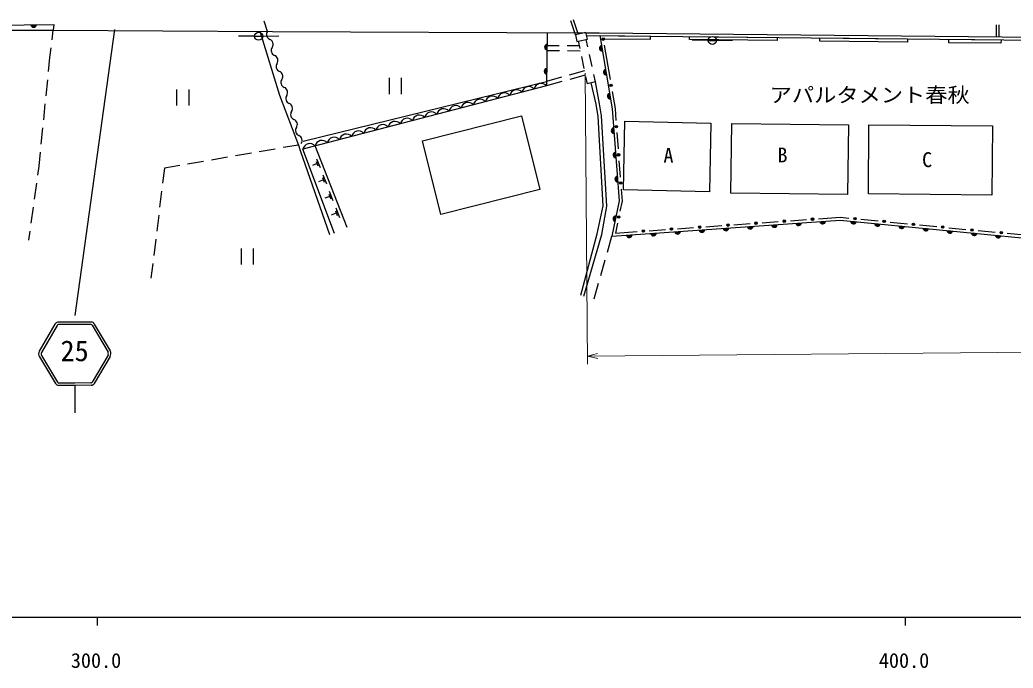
# Model space of a CAD drawing. Units: millimetres, scale not verified. Extents: x 40000 to 680000, y 20000 to 380000.
# Drawn here: x 358418 to 481344, y 198715 to 278881 of the extents above; entities that cross this region are included whole.
import ezdxf
from ezdxf.enums import TextEntityAlignment as Align

# ---------------------------------------------------------------- set-up
doc = ezdxf.new("R2010")
doc.units = ezdxf.units.MM
doc.header["$LTSCALE"] = 1000
for name, color, linetype, lineweight in [('M-BGD', 7, 'Continuous', 25), ('M-STR-HTXT', 7, 'Continuous', 13), ('M-STR-STRC', 7, 'Continuous', 25), ('M-TTL-BAND', 7, 'Continuous', 25)]:
    doc.layers.add(name, color=color, linetype=linetype, lineweight=lineweight)
doc.styles.add('ＭＳ ゴシック', font='')
doc.styles.get('ＭＳ ゴシック').set_extended_font_data('MS Gothic')

msp = doc.modelspace()

# ---------------------------------------------------------------- linework, layer by layer
at = {"layer": 'M-BGD'}
for p, q in [((362639, 278297), (362559, 277596)), ((389045, 277464), (388660, 278702)), ((427164, 277033), (426605, 278753)), ((427503, 277160), (426945, 278881)), ((479246, 278266), (479243, 276774)), ((479579, 278263), (479575, 276771)), ((362412, 276402), (362559, 277596)), ((387473, 276859), (385473, 276875)), ((387473, 276855), (388473, 276855)), ((388473, 276864), (390472, 276896)), ((423695, 277316), (423575, 270710)), ((428470, 277295), (430114, 277288)), ((428548, 276947), (486206, 276343)), ((430114, 277288), (486219, 276701)), ((362142, 274217), (362289, 275410)), ((425155, 275677), (423665, 275685)), ((427644, 275664), (426155, 275672)), ((427525, 276242), (427715, 275324)), ((428699, 275559), (428502, 276461)), ((430746, 275760), (431466, 271518)), ((443611, 276341), (441611, 276357)), ((443611, 276337), (444611, 276337)), ((444610, 276345), (446610, 276377)), ((361967, 272480), (362142, 274217)), ((425213, 275039), (423654, 275047)), ((427772, 275025), (426213, 275034)), ((427917, 274345), (428221, 272876)), ((429233, 273117), (428913, 274582)), ((404117, 271708), (404117, 269708)), ((405617, 271708), (405617, 269708)), ((425453, 271785), (423585, 271270)), ((428286, 272566), (426417, 272051)), ((428395, 272039), (426467, 271508)), ((428424, 271896), (428614, 270978)), ((429644, 271238), (429447, 272140)), ((361667, 269495), (361867, 271485)), ((423575, 270710), (393458, 262885)), ((393493, 263863), (423585, 271270)), ((425503, 271242), (423575, 270710)), ((429644, 271238), (428614, 270978)), ((377822, 270286), (377822, 268286)), ((379322, 270286), (379322, 268286)), ((431717, 270039), (432076, 267919)), ((361366, 266510), (361566, 268500)), ((432076, 267919), (432189, 266428)), ((361066, 263525), (361266, 265515)), ((432302, 264933), (432453, 262938)), ((392897, 263407), (391007, 263079)), ((394932, 263352), (398863, 253245)), ((360791, 260793), (360966, 262530)), ((384110, 261883), (382139, 261541)), ((387066, 262396), (385095, 262054)), ((390022, 262908), (388051, 262566)), ((397365, 252473), (393458, 262885)), ((360640, 259692), (360791, 260793)), ((378198, 260858), (376308, 260530)), ((381154, 261370), (379183, 261029)), ((395210, 261110), (394635, 260887)), ((395105, 261380), (395314, 260841)), ((395144, 261705), (395563, 260628)), ((432565, 261443), (432716, 259448)), ((376308, 260530), (376083, 258693)), ((395878, 259377), (396094, 258821)), ((395918, 259713), (396351, 258600)), ((360231, 256720), (360504, 258701)), ((395986, 259099), (395393, 258868)), ((375962, 257701), (375718, 255716)), ((396777, 257052), (396164, 256814)), ((396665, 257340), (396888, 256765)), ((396706, 257687), (397153, 256537)), ((432829, 257953), (432941, 256462)), ((359823, 253748), (360095, 255729)), ((432941, 256462), (432688, 255224)), ((375597, 254723), (375353, 252738)), ((397581, 254969), (396948, 254723)), ((397466, 255266), (397696, 254672)), ((397509, 255624), (397970, 254437)), ((457264, 254288), (459950, 254477)), ((459950, 254477), (461015, 254374)), ((432387, 253755), (432133, 252517)), ((443298, 253304), (445294, 253444)), ((446790, 253550), (448785, 253690)), ((450281, 253796), (452276, 253936)), ((453773, 254042), (455768, 254182)), ((462508, 254230), (464639, 254025)), ((466132, 253881), (468262, 253676)), ((469755, 253532), (471886, 253327)), ((359536, 251656), (359687, 252757)), ((431131, 250175), (431676, 252116)), ((432133, 252517), (434820, 252706)), ((436316, 252812), (438311, 252952)), ((439807, 253058), (441802, 253198)), ((473379, 253183), (475509, 252978)), ((477002, 252834), (479133, 252629)), ((480626, 252485), (482756, 252280)), ((375232, 251745), (374988, 249760)), ((385797, 250624), (385797, 248624)), ((387297, 250624), (387297, 248624)), ((374867, 248768), (374641, 246931)), ((430319, 247287), (430860, 249213)), ((429503, 244384), (430049, 246325))]:
    msp.add_line(p, q, dxfattribs=at)
for points in [[(350756, 278184), (351599, 278185), (362639, 278297)], [(350754, 277625), (351603, 277626), (362559, 277596)], [(362559, 277596), (389688, 277461), (428337, 277296)], [(388130, 277469), (390534, 269583), (392897, 263407)], [(430175, 276930), (431711, 267874), (432571, 256486), (431676, 252116), (459945, 254108), (487091, 251493)], [(430175, 276930), (436416, 276864), (436412, 276439), (430248, 276503)], [(427824, 244841), (429884, 252429), (430618, 255884), (429969, 266952), (429742, 268446), (429114, 271104)], [(428231, 244722), (430461, 252346), (431044, 255861), (430391, 266997), (430160, 268517), (429644, 271238)], [(392897, 263407), (393115, 262710), (396747, 252352)]]:
    msp.add_lwpolyline(points, dxfattribs=at)
for points in [[(427350, 276203), (428649, 276494), (428464, 277324), (427164, 277033)], [(441275, 276813), (452147, 276700), (452143, 276321), (441271, 276435)], [(457424, 276644), (468280, 276531), (468276, 276123), (457420, 276237)], [(473403, 276477), (479845, 276410), (479841, 275992), (473399, 276059)], [(408233, 263922), (420505, 266998), (422786, 257900), (410514, 254823)], [(433304, 266341), (443942, 266107), (443755, 257616), (433117, 257850)], [(446538, 266079), (460973, 265891), (460862, 257281), (446426, 257468)], [(463503, 265918), (478805, 265777), (478726, 257209), (463425, 257350)]]:
    msp.add_lwpolyline(points, close=True, dxfattribs=at)
for centre, radius in [((387973, 276855), 500), ((430621, 276499), 150), ((430621, 276499), 120), ((430621, 276499), 100), ((444111, 276337), 500), ((431591, 270779), 150), ((431591, 270779), 120), ((431591, 270779), 100), ((432245, 265681), 150), ((432245, 265681), 120), ((432245, 265681), 100), ((432509, 262190), 150), ((432509, 262190), 120), ((432509, 262190), 100), ((432772, 258700), 150), ((432772, 258700), 120), ((432772, 258700), 100), ((432537, 254490), 150), ((432537, 254490), 120), ((432537, 254490), 100), ((442550, 253251), 150), ((442550, 253251), 120), ((442550, 253251), 100), ((446042, 253497), 150), ((446042, 253497), 120), ((446042, 253497), 100), ((449533, 253743), 150), ((449533, 253743), 120), ((449533, 253743), 100), ((453024, 253989), 150), ((453024, 253989), 120), ((453024, 253989), 100), ((456516, 254235), 150), ((456516, 254235), 120), ((456516, 254235), 100), ((461762, 254302), 150), ((461762, 254302), 120), ((461762, 254302), 100), ((465385, 253953), 150), ((465385, 253953), 120), ((465385, 253953), 100), ((469009, 253604), 150), ((469009, 253604), 120), ((469009, 253604), 100), ((472632, 253255), 150), ((472632, 253255), 120), ((472632, 253255), 100), ((435568, 252759), 150), ((435568, 252759), 120), ((435568, 252759), 100), ((439059, 253005), 150), ((439059, 253005), 120), ((439059, 253005), 100), ((476256, 252906), 150), ((476256, 252906), 120), ((476256, 252906), 100), ((479879, 252557), 150), ((479879, 252557), 120), ((479879, 252557), 100)]:
    msp.add_circle(centre, radius, dxfattribs=at)
for centre, radius, start, end in [((360119, 278325), 354, 189.37875, 351.78392), ((360119, 278325), 283, 191.60278, 349.55989), ((360119, 278325), 212, 195.34911, 345.81356), ((360119, 278325), 142, 203.06084, 338.10183), ((360119, 278325), 100, 213.3785, 327.78417), ((389588, 277088), 660, 145.26676, 248.42175), ((389102, 275859), 660, 325.26676, 68.42175), ((390187, 275107), 660, 145.26676, 248.42175), ((423716, 275512), 354, 97.7597, 260.16488), ((423716, 275512), 283, 99.98374, 257.94084), ((423716, 275512), 212, 103.73007, 254.19451), ((423716, 275512), 142, 111.4418, 246.48279), ((423716, 275512), 100, 121.75946, 236.16512), ((430495, 275369), 354, 108.42418, 270.82936), ((430495, 275369), 283, 110.64822, 268.60532), ((430495, 275369), 212, 114.39454, 264.85899), ((430495, 275369), 142, 122.10627, 257.14726), ((430495, 275369), 100, 132.42393, 246.8296), ((389702, 273879), 660, 325.26676, 68.42175), ((390787, 273126), 660, 145.26676, 248.42175), ((390301, 271898), 660, 325.26676, 68.42175), ((423662, 272512), 354, 97.7597, 260.16488), ((423662, 272512), 283, 99.98374, 257.94084), ((423662, 272512), 212, 103.73007, 254.19451), ((423662, 272512), 142, 111.4418, 246.48279), ((423662, 272512), 100, 121.75946, 236.16512), ((430997, 272411), 354, 108.42418, 270.82936), ((430997, 272411), 283, 110.64822, 268.60532), ((430997, 272411), 212, 114.39454, 264.85899), ((430997, 272411), 142, 122.10627, 257.14726), ((430997, 272411), 100, 132.42393, 246.8296), ((391387, 271145), 660, 145.26676, 248.42175), ((390901, 269917), 660, 325.26676, 68.42175), ((421406, 269779), 855, 39.105, 170.02637), ((422911, 270171), 855, 39.105, 170.02637), ((391987, 269164), 660, 145.26676, 248.42175), ((416888, 268606), 855, 39.105, 170.02637), ((418394, 268997), 855, 39.105, 170.02637), ((419900, 269388), 855, 39.105, 170.02637), ((431498, 269453), 354, 108.42418, 270.82936), ((431498, 269453), 283, 110.64822, 268.60532), ((431498, 269453), 212, 114.39454, 264.85899), ((431498, 269453), 142, 122.10627, 257.14726), ((431498, 269453), 100, 132.42393, 246.8296), ((391501, 267936), 660, 325.26676, 68.42175), ((412370, 267432), 855, 39.105, 170.02637), ((413876, 267823), 855, 39.105, 170.02637), ((415382, 268214), 855, 39.105, 170.02637), ((392586, 267184), 660, 145.26676, 248.42175), ((407853, 266258), 855, 39.105, 170.02637), ((409359, 266649), 855, 39.105, 170.02637), ((410865, 267040), 855, 39.105, 170.02637), ((392101, 265955), 660, 325.26676, 68.42175), ((393186, 265203), 660, 145.26676, 248.42175), ((401830, 264693), 855, 39.105, 170.02637), ((403335, 265084), 855, 39.105, 170.02637), ((404841, 265475), 855, 39.105, 170.02637), ((406347, 265867), 855, 39.105, 170.02637), ((392700, 263974), 660, 325.26676, 68.42175), ((397312, 263519), 855, 39.105, 170.02637), ((398818, 263910), 855, 39.105, 170.02637), ((400324, 264302), 855, 39.105, 170.02637), ((431969, 265175), 354, 103.11509, 265.52027), ((431969, 265175), 283, 105.33913, 263.29623), ((431969, 265175), 212, 109.08546, 259.54991), ((431969, 265175), 142, 116.79719, 251.83818), ((431969, 265175), 100, 127.11485, 241.52052), ((394300, 262736), 855, 39.105, 170.02637), ((395806, 263128), 855, 39.105, 170.02637), ((432195, 262184), 354, 103.11509, 265.52027), ((432195, 262184), 283, 105.33913, 263.29623), ((432195, 262184), 212, 109.08546, 259.54991), ((432195, 262184), 142, 116.79719, 251.83818), ((432195, 262184), 100, 127.11485, 241.52052), ((432421, 259192), 354, 103.11509, 265.52027), ((432421, 259192), 283, 105.33913, 263.29623), ((432421, 259192), 212, 109.08546, 259.54991), ((432421, 259192), 142, 116.79719, 251.83818), ((432421, 259192), 100, 127.11485, 241.52052), ((432177, 254290), 354, 87.22222, 249.6274), ((432177, 254290), 283, 89.44626, 247.40336), ((432177, 254290), 212, 93.19259, 243.65704), ((432177, 254290), 142, 100.90432, 235.94531), ((432177, 254290), 100, 111.22198, 225.62764), ((448799, 253377), 354, 192.82742, 355.2326), ((448799, 253377), 283, 195.05146, 353.00856), ((448799, 253377), 212, 198.79778, 349.26223), ((448799, 253377), 142, 206.50951, 341.5505), ((448799, 253377), 100, 216.82718, 331.23284), ((451792, 253588), 354, 192.82742, 355.2326), ((451792, 253588), 283, 195.05146, 353.00856), ((451792, 253588), 212, 198.79778, 349.26223), ((451792, 253588), 142, 206.50951, 341.5505), ((451792, 253588), 100, 216.82718, 331.23284), ((454785, 253799), 354, 192.82742, 355.2326), ((454785, 253799), 283, 195.05146, 353.00856), ((454785, 253799), 212, 198.79778, 349.26223), ((454785, 253799), 142, 206.50951, 341.5505), ((454785, 253799), 100, 216.82718, 331.23284), ((457777, 254010), 354, 192.82742, 355.2326), ((457777, 254010), 283, 195.05146, 353.00856), ((457777, 254010), 212, 198.79778, 349.26223), ((457777, 254010), 142, 206.50951, 341.5505), ((457777, 254010), 100, 216.82718, 331.23284), ((461579, 254005), 354, 183.29591, 345.70109), ((461579, 254005), 283, 185.51995, 343.47705), ((461579, 254005), 212, 189.26628, 339.73073), ((461579, 254005), 142, 196.97801, 332.019), ((461579, 254005), 100, 207.29567, 321.70133), ((464565, 253717), 354, 183.29591, 345.70109), ((464565, 253717), 283, 185.51995, 343.47705), ((464565, 253717), 212, 189.26628, 339.73073), ((464565, 253717), 142, 196.97801, 332.019), ((464565, 253717), 100, 207.29567, 321.70133), ((467551, 253430), 354, 183.29591, 345.70109), ((467551, 253430), 283, 185.51995, 343.47705), ((467551, 253430), 212, 189.26628, 339.73073), ((467551, 253430), 142, 196.97801, 332.019), ((467551, 253430), 100, 207.29567, 321.70133), ((433837, 252323), 354, 192.82742, 355.2326), ((433837, 252323), 283, 195.05146, 353.00856), ((433837, 252323), 212, 198.79778, 349.26223), ((433837, 252323), 142, 206.50951, 341.5505), ((433837, 252323), 100, 216.82718, 331.23284), ((436829, 252534), 354, 192.82742, 355.2326), ((436829, 252534), 283, 195.05146, 353.00856), ((436829, 252534), 212, 198.79778, 349.26223), ((436829, 252534), 142, 206.50951, 341.5505), ((436829, 252534), 100, 216.82718, 331.23284), ((439822, 252745), 354, 192.82742, 355.2326), ((439822, 252745), 283, 195.05146, 353.00856), ((439822, 252745), 212, 198.79778, 349.26223), ((439822, 252745), 142, 206.50951, 341.5505), ((439822, 252745), 100, 216.82718, 331.23284), ((442814, 252955), 354, 192.82742, 355.2326), ((442814, 252955), 283, 195.05146, 353.00856), ((442814, 252955), 212, 198.79778, 349.26223), ((442814, 252955), 142, 206.50951, 341.5505), ((442814, 252955), 100, 216.82718, 331.23284), ((445807, 253166), 354, 192.82742, 355.2326), ((445807, 253166), 283, 195.05146, 353.00856), ((445807, 253166), 212, 198.79778, 349.26223), ((445807, 253166), 142, 206.50951, 341.5505), ((445807, 253166), 100, 216.82718, 331.23284), ((470537, 253142), 354, 183.29591, 345.70109), ((470537, 253142), 283, 185.51995, 343.47705), ((470537, 253142), 212, 189.26628, 339.73073), ((470537, 253142), 142, 196.97801, 332.019), ((470537, 253142), 100, 207.29567, 321.70133), ((473523, 252855), 354, 183.29591, 345.70109), ((473523, 252855), 283, 185.51995, 343.47705), ((473523, 252855), 212, 189.26628, 339.73073), ((473523, 252855), 142, 196.97801, 332.019), ((473523, 252855), 100, 207.29567, 321.70133), ((476510, 252567), 354, 183.29591, 345.70109), ((476510, 252567), 283, 185.51995, 343.47705), ((476510, 252567), 212, 189.26628, 339.73073), ((476510, 252567), 142, 196.97801, 332.019), ((476510, 252567), 100, 207.29567, 321.70133), ((479496, 252279), 354, 183.29591, 345.70109), ((479496, 252279), 283, 185.51995, 343.47705), ((479496, 252279), 212, 189.26628, 339.73073), ((479496, 252279), 142, 196.97801, 332.019), ((479496, 252279), 100, 207.29567, 321.70133)]:
    msp.add_arc(centre, radius, start, end, dxfattribs=at)
at = {"layer": 'M-STR-HTXT'}
for p, q in [((428380, 272296), (428686, 236297)), ((428677, 237297), (565404, 238459)), ((428677, 237297), (429925, 237620)), ((428677, 237297), (429930, 236995))]:
    msp.add_line(p, q, dxfattribs=at)
at = {"layer": 'M-STR-STRC'}
for p, q in [((365265, 242326), (370161, 277702)), ((362755, 241243), (360825, 237901)), ((363015, 241093), (361084, 237751)), ((367373, 241111), (369331, 237785)), ((367631, 241263), (369590, 237937)), ((361091, 237367), (363071, 234060)), ((369328, 237401), (367376, 234077)), ((369587, 237249), (367634, 233925)), ((360833, 237213), (362813, 233906)), ((365226, 233670), (365226, 230284))]:
    msp.add_line(p, q, dxfattribs=at)
for points in [[(367256, 241513), (365192, 241496), (363128, 241496)], [(367223, 241213), (365195, 241196), (363164, 241196)], [(367259, 233687), (365226, 233670), (363190, 233670)], [(367219, 233987), (365223, 233970), (363228, 233970)]]:
    msp.add_lwpolyline(points, dxfattribs=at)
for centre, radius, start, end in [((363145, 241070), 427, 92.29572, 156.02366), ((363186, 241006), 191, 96.53703, 152.95737), ((367203, 241023), 191, 27.51575, 83.93609), ((367243, 241087), 427, 24.44946, 88.1774), ((361451, 237565), 711, 151.80974, 209.66878), ((361451, 237565), 412, 151.80974, 209.66878), ((368966, 237596), 412, 330.80435, 28.66338), ((368966, 237596), 711, 330.80435, 28.66338), ((363304, 234272), 612, 216.76349, 259.34701), ((363239, 234173), 203, 214.0004, 273.155), ((367206, 234190), 203, 267.31812, 326.47272), ((367141, 234288), 612, 281.12611, 323.70964)]:
    msp.add_arc(centre, radius, start, end, dxfattribs=at)
at = {"layer": 'M-TTL-BAND'}
for p, q in [((40000, 205000), (579000, 205000)), ((368000, 205000), (368000, 204000)), ((468000, 205000), (468000, 204000))]:
    msp.add_line(p, q, dxfattribs=at)

# ---------------------------------------------------------------- texts
at = {"layer": 'M-BGD', "style": 'ＭＳ ゴシック', "width": 1.1}
msp.add_text('アパルタメント春秋', height=1833, dxfattribs=at).set_placement((463588, 268130), align=Align.BOTTOM_CENTER)
at = {"layer": 'M-BGD', "style": 'ＭＳ ゴシック'}
for s, p in [('B', (452797, 260707)), ('A', (438689, 260655)), ('C', (470695, 260128))]:
    msp.add_text(s, height=1833, dxfattribs=at).set_placement(p, align=Align.BOTTOM_CENTER)
at = {"layer": 'M-STR-STRC', "style": 'ＭＳ ゴシック'}
msp.add_text('25', height=2566, dxfattribs=at).set_placement((363449, 235904), align=Align.BOTTOM_LEFT)
at = {"layer": 'M-TTL-BAND', "style": 'ＭＳ ゴシック'}
for s, p in [('300.0', (367844, 198195)), ('400.0', (467844, 198195))]:
    msp.add_text(s, height=1833, dxfattribs=at).set_placement(p, align=Align.BOTTOM_CENTER)

doc.saveas('drawing.dxf')
